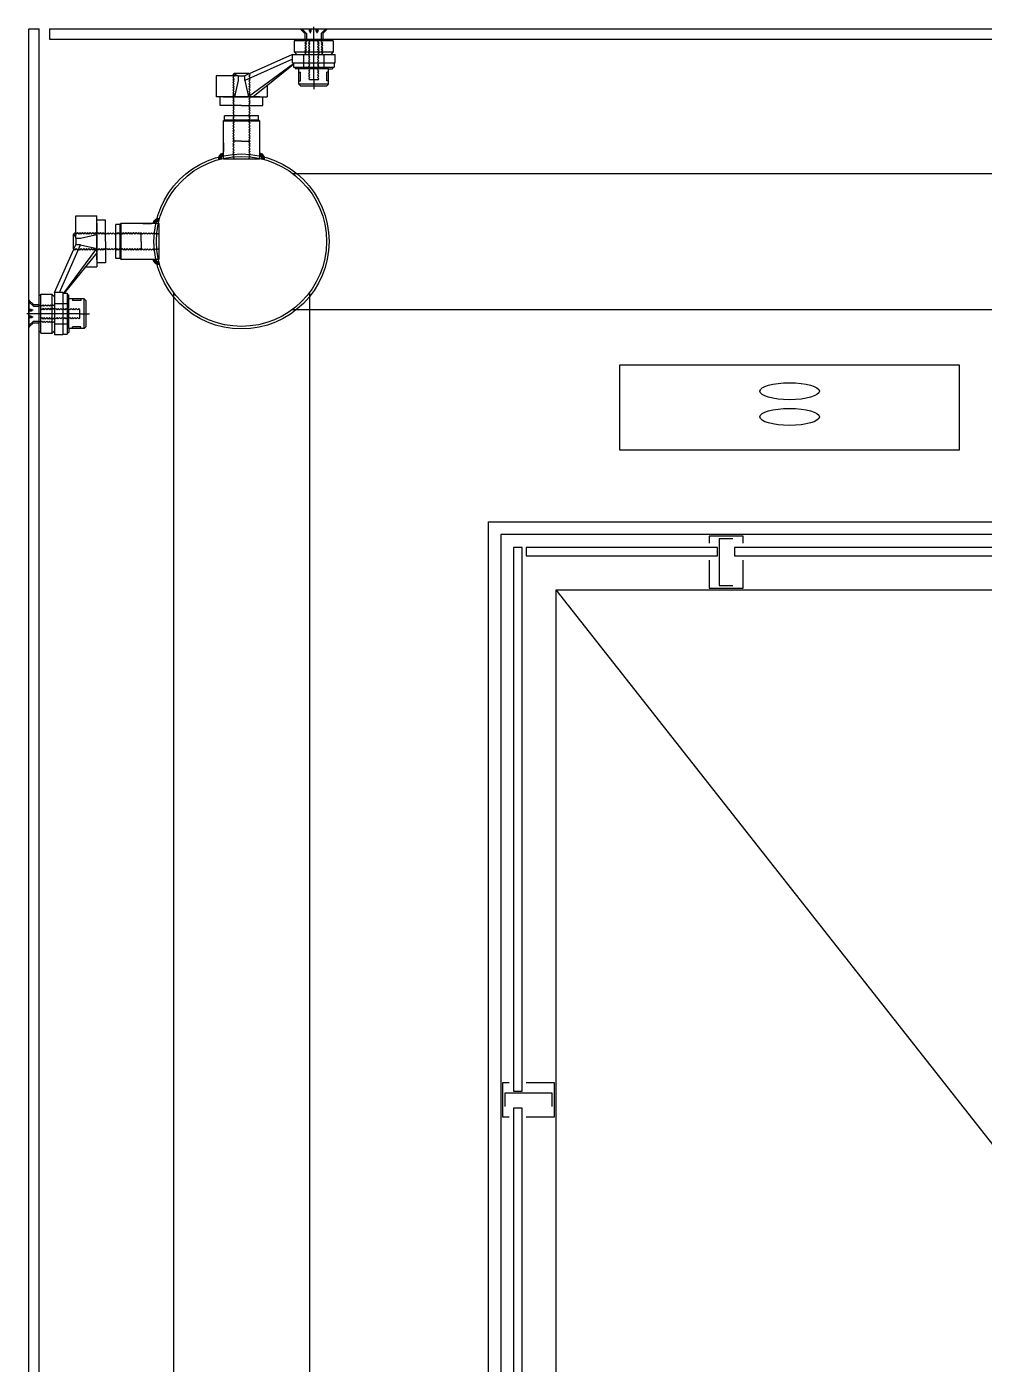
# Model space of a CAD drawing. Header units: millimetres. Extents: x -7448 to 427567, y 91657 to 341328.
# Drawn here: x 152180 to 153306, y 218621 to 220195 of the extents above; entities that cross this region are included whole.
import ezdxf

# ---------------------------------------------------------------- set-up
doc = ezdxf.new("R2010")
doc.units = ezdxf.units.MM
doc.header["$LTSCALE"] = 500
doc.header["$MEASUREMENT"] = 0
doc.linetypes.add('CENTER1', pattern=[8, 6, -1, 0, -1])
doc.linetypes.add('DASH_2', pattern=[34, 30, -1.5, 1, -1.5])
doc.layers.add('e-plan', color=9, linetype='CONTINUOUS')

# ---------------------------------------------------------------- blocks, each defined once
blk = doc.blocks.new('HYUN-1')
at = {"layer": 'e-plan', "linetype": 'Continuous'}
for p, q in [((68.2, 153), (101.8, 153)), ((74.3, 147.8), (69, 153)), ((74.3, 147.8), (74.3, 141)), ((76.3, 147.8), (76.3, 141)), ((80.3, 150), (81.7, 150)), ((88.3, 150), (89.7, 150)), ((93.8, 147.8), (93.8, 141)), ((95.8, 147.8), (101, 153)), ((95.8, 147.8), (95.8, 141)), ((63.5, 139), (62, 139)), ((62, 139), (62, 126)), ((62, 126), (93.8, 126)), ((63.5, 139), (63.5, 141)), ((75, 139), (63.5, 139)), ((79.2, 139), (75.3, 139)), ((90.5, 139), (79.5, 139)), ((94.8, 139), (90.8, 139)), ((93.8, 126), (108, 126)), ((108, 139), (95, 139)), ((106.5, 139), (106.5, 141)), ((108, 139), (108, 126)), ((60, 117.3), (3.9, 92.5)), ((61, 111.9), (8.3, 73)), ((60, 122.8), (9, 100.3)), ((13.3, 73), (61, 111.8)), ((60, 123), (76, 123)), ((60, 113), (60, 123)), ((60, 113), (110, 113)), ((61, 113), (61, 108)), ((76.3, 123), (80.2, 123)), ((80.5, 123), (93.8, 123)), ((94, 123), (110, 123)), ((109, 113), (109, 108)), ((110, 113), (110, 123)), ((-3.9, 98), (-30, 98)), ((-30, 98), (-30, 73)), ((-8.8, 100.2), (-3.9, 98)), ((8.7, 100.7), (-8.7, 100.7)), ((-3.9, 98), (3.9, 98)), ((-3.9, 98), (-3.9, 92.5)), ((8.8, 100.2), (3.9, 98)), ((3.9, 92.5), (3.9, 98)), ((61, 108), (109, 108)), ((63, 108), (63, 106)), ((67.5, 88), (67.5, 106)), ((69.5, 92), (69.5, 102)), ((100.5, 92), (100.5, 102)), ((102.5, 88), (102.5, 106)), ((107, 108), (107, 106)), ((-3.9, 92.5), (-8.2, 73)), ((3.9, 92.5), (8.3, 73)), ((30, 86.6), (30, 73)), ((67.5, 88), (69.5, 86)), ((69.5, 86), (100.5, 86)), ((100.5, 86), (102.5, 88)), ((0, 73), (-30, 73)), ((-10.3, 63), (-25, 63)), ((-21.5, 73), (0, 73)), ((-21.5, 73), (0, 73)), ((0, 63), (-10, 63)), ((0, 73), (30, 73)), ((21.5, 73), (0, 73)), ((0, 73), (21.5, 73)), ((0, 63), (10, 63)), ((10.3, 63), (25, 63)), ((-20, 45.9), (-20, 50.9)), ((-10.2, 50.9), (-20, 50.9)), ((9.9, 50.9), (-9.9, 50.9)), ((20, 50.9), (10.2, 50.9)), ((20, 45.9), (20, 50.9)), ((-20, 45.9), (-21, 44.9)), ((-21, 0), (-21, 44.9)), ((-21, 44.9), (21, 44.9)), ((20, 45.9), (-20, 45.9)), ((21, 44.9), (20, 45.9)), ((21, 44.9), (21, 0)), ((-21, 18.9), (-21, 8.9)), ((21, 9.2), (21, 0))]:
    blk.add_line(p, q, dxfattribs=at)
at = {"layer": 'e-plan', "linetype": 'CENTER1'}
for p, q in [((71, 153), (76.3, 147.8)), ((80, 150.3), (80, 153)), ((81, 148), (81, 153)), ((82, 150.3), (82, 153)), ((85, 93), (85, 155.6)), ((88, 150.3), (88, 153)), ((89, 148), (89, 153)), ((90, 150.3), (90, 153)), ((99, 153), (93.8, 147.8)), ((62, 126), (65, 123)), ((74.5, 136.5), (76, 138)), ((76, 135), (74.5, 136.5)), ((74.5, 133.5), (76, 135)), ((76, 132), (74.5, 133.5)), ((74.5, 130.5), (76, 132)), ((76, 129), (74.5, 130.5)), ((74.5, 127.5), (76, 129)), ((76, 126), (74.5, 127.5)), ((74.5, 124.5), (76, 126)), ((74.8, 139.5), (76.3, 141)), ((76.3, 138), (74.8, 139.5)), ((76.3, 138), (74.8, 139.5)), ((74.8, 136.5), (76.3, 138)), ((74.8, 136.5), (76.3, 138)), ((76.3, 135), (74.8, 136.5)), ((76.3, 135), (74.8, 136.5)), ((74.8, 133.5), (76.3, 135)), ((74.8, 133.5), (76.3, 135)), ((76.3, 132), (74.8, 133.5)), ((76.3, 132), (74.8, 133.5)), ((74.8, 130.5), (76.3, 132)), ((74.8, 130.5), (76.3, 132)), ((76.3, 129), (74.8, 130.5)), ((76.3, 129), (74.8, 130.5)), ((74.8, 127.5), (76.3, 129)), ((74.8, 127.5), (76.3, 129)), ((76.3, 126), (74.8, 127.5)), ((76.3, 126), (74.8, 127.5)), ((74.8, 124.5), (76.3, 126)), ((74.8, 124.5), (76.3, 126)), ((76, 138), (75, 139)), ((78.7, 136.5), (80.2, 138)), ((80.2, 135), (78.7, 136.5)), ((78.7, 133.5), (80.2, 135)), ((80.2, 132), (78.7, 133.5)), ((78.7, 130.5), (80.2, 132)), ((80.2, 129), (78.7, 130.5)), ((78.7, 127.5), (80.2, 129)), ((80.2, 126), (78.7, 127.5)), ((78.7, 124.5), (80.2, 126)), ((79, 136.5), (80.5, 138)), ((79, 136.5), (80.5, 138)), ((79, 136.5), (80.5, 138)), ((80.5, 135), (79, 136.5)), ((80.5, 135), (79, 136.5)), ((80.5, 135), (79, 136.5)), ((79, 133.5), (80.5, 135)), ((79, 133.5), (80.5, 135)), ((79, 133.5), (80.5, 135)), ((80.5, 132), (79, 133.5)), ((80.5, 132), (79, 133.5)), ((80.5, 132), (79, 133.5)), ((79, 130.5), (80.5, 132)), ((79, 130.5), (80.5, 132)), ((79, 130.5), (80.5, 132)), ((80.5, 129), (79, 130.5)), ((80.5, 129), (79, 130.5)), ((80.5, 129), (79, 130.5)), ((79, 127.5), (80.5, 129)), ((79, 127.5), (80.5, 129)), ((79, 127.5), (80.5, 129)), ((80.5, 126), (79, 127.5)), ((80.5, 126), (79, 127.5)), ((80.5, 126), (79, 127.5)), ((79, 124.5), (80.5, 126)), ((79, 124.5), (80.5, 126)), ((79, 124.5), (80.5, 126)), ((80.2, 138), (79.2, 139)), ((80.5, 138), (79.5, 139)), ((80.5, 138), (79.5, 139)), ((80.5, 138), (79.5, 139)), ((89.5, 138), (90.5, 139)), ((89.5, 138), (90.5, 139)), ((91, 136.5), (89.5, 138)), ((91, 136.5), (89.5, 138)), ((89.5, 135), (91, 136.5)), ((89.5, 135), (91, 136.5)), ((91, 133.5), (89.5, 135)), ((91, 133.5), (89.5, 135)), ((89.5, 132), (91, 133.5)), ((89.5, 132), (91, 133.5)), ((91, 130.5), (89.5, 132)), ((91, 130.5), (89.5, 132)), ((89.5, 129), (91, 130.5)), ((89.5, 129), (91, 130.5)), ((91, 127.5), (89.5, 129)), ((91, 127.5), (89.5, 129)), ((89.5, 126), (91, 127.5)), ((89.5, 126), (91, 127.5)), ((91, 124.5), (89.5, 126)), ((91, 124.5), (89.5, 126)), ((89.8, 138), (90.8, 139)), ((91.3, 136.5), (89.8, 138)), ((89.8, 135), (91.3, 136.5)), ((91.3, 133.5), (89.8, 135)), ((89.8, 132), (91.3, 133.5)), ((91.3, 130.5), (89.8, 132)), ((89.8, 129), (91.3, 130.5)), ((91.3, 127.5), (89.8, 129)), ((89.8, 126), (91.3, 127.5)), ((91.3, 124.5), (89.8, 126)), ((95.3, 139.5), (93.8, 141)), ((93.8, 138), (95.3, 139.5)), ((95.3, 136.5), (93.8, 138)), ((93.8, 135), (95.3, 136.5)), ((95.3, 133.5), (93.8, 135)), ((93.8, 132), (95.3, 133.5)), ((95.3, 130.5), (93.8, 132)), ((93.8, 129), (95.3, 130.5)), ((95.3, 127.5), (93.8, 129)), ((93.8, 126), (95.3, 127.5)), ((95.3, 124.5), (93.8, 126)), ((94, 138), (95, 139)), ((95.5, 136.5), (94, 138)), ((94, 135), (95.5, 136.5)), ((95.5, 133.5), (94, 135)), ((94, 132), (95.5, 133.5)), ((95.5, 130.5), (94, 132)), ((94, 129), (95.5, 130.5)), ((95.5, 127.5), (94, 129)), ((94, 126), (95.5, 127.5)), ((95.5, 124.5), (94, 126)), ((108, 126), (105, 123)), ((76, 123), (74.5, 124.5)), ((76.3, 123), (74.8, 124.5)), ((76.3, 123), (74.8, 124.5)), ((80.2, 123), (78.7, 124.5)), ((80.5, 123), (79, 124.5)), ((80.5, 123), (79, 124.5)), ((80.5, 123), (79, 124.5)), ((79, 121.5), (80.5, 123)), ((80.5, 120), (79, 121.5)), ((79, 118.5), (80.5, 120)), ((80.5, 117), (79, 118.5)), ((79, 115.5), (80.5, 117)), ((80.5, 114), (79, 115.5)), ((79, 112.5), (80.5, 114)), ((80.5, 111), (79, 112.5)), ((79, 109.5), (80.5, 111)), ((89.5, 123), (91, 124.5)), ((89.5, 123), (91, 124.5)), ((91, 121.5), (89.5, 123)), ((89.5, 120), (91, 121.5)), ((91, 118.5), (89.5, 120)), ((89.5, 117), (91, 118.5)), ((91, 115.5), (89.5, 117)), ((89.5, 114), (91, 115.5)), ((91, 112.5), (89.5, 114)), ((89.5, 111), (91, 112.5)), ((91, 109.5), (89.5, 111)), ((89.8, 123), (91.3, 124.5)), ((93.8, 123), (95.3, 124.5)), ((94, 123), (95.5, 124.5)), ((-10.3, 99), (-9, 100.3)), ((-8.8, 97.5), (-10.3, 99)), ((-10.3, 96), (-8.8, 97.5)), ((-8.8, 94.5), (-10.3, 96)), ((-10.3, 93), (-8.8, 94.5)), ((-10, 99), (-8.5, 100.5)), ((-10, 99), (-8.5, 100.5)), ((-8.5, 97.5), (-10, 99)), ((-8.5, 97.5), (-10, 99)), ((-10, 96), (-8.5, 97.5)), ((-10, 96), (-8.5, 97.5)), ((-8.5, 94.5), (-10, 96)), ((-8.5, 94.5), (-10, 96)), ((-10, 93), (-8.5, 94.5)), ((-10, 93), (-8.5, 94.5)), ((-8.5, 100.5), (-8.7, 100.7)), ((-8.5, 100.5), (-8.7, 100.7)), ((8.5, 100.5), (8.7, 100.7)), ((8.5, 100.5), (8.7, 100.7)), ((10, 99), (8.5, 100.5)), ((10, 99), (8.5, 100.5)), ((8.5, 97.5), (10, 99)), ((8.5, 97.5), (10, 99)), ((10, 96), (8.5, 97.5)), ((10, 96), (8.5, 97.5)), ((8.5, 94.5), (10, 96)), ((8.5, 94.5), (10, 96)), ((10, 93), (8.5, 94.5)), ((10, 93), (8.5, 94.5)), ((8.8, 97.5), (10.3, 99)), ((10.3, 96), (8.8, 97.5)), ((8.8, 94.5), (10.3, 96)), ((10.3, 93), (8.8, 94.5)), ((10.3, 99), (9, 100.3)), ((64.9, 106), (63, 106)), ((102.5, 106), (64.9, 106)), ((67.5, 102), (69.5, 102)), ((80.5, 108), (79, 109.5)), ((79, 106.5), (80.5, 108)), ((80.5, 105), (79, 106.5)), ((79, 103.5), (80.5, 105)), ((80.5, 102), (79, 103.5)), ((79, 100.5), (80.5, 102)), ((80.5, 99), (79, 100.5)), ((79, 97.5), (80.5, 99)), ((80.5, 96), (79, 97.5)), ((79, 94.5), (80.5, 96)), ((80.5, 93), (79, 94.5)), ((89.5, 108), (91, 109.5)), ((91, 106.5), (89.5, 108)), ((89.5, 105), (91, 106.5)), ((91, 103.5), (89.5, 105)), ((89.5, 102), (91, 103.5)), ((91, 100.5), (89.5, 102)), ((89.5, 99), (91, 100.5)), ((91, 97.5), (89.5, 99)), ((89.5, 96), (91, 97.5)), ((91, 94.5), (89.5, 96)), ((89.5, 93), (91, 94.5)), ((102.5, 102), (100.5, 102)), ((102.5, 106), (107, 106)), ((-8.8, 91.5), (-10.3, 93)), ((-10.3, 90), (-8.8, 91.5)), ((-8.8, 88.5), (-10.3, 90)), ((-10.3, 87), (-8.8, 88.5)), ((-8.8, 85.5), (-10.3, 87)), ((-10.3, 84), (-8.8, 85.5)), ((-8.8, 82.5), (-10.3, 84)), ((-10.3, 81), (-8.8, 82.5)), ((-8.8, 79.5), (-10.3, 81)), ((-10.3, 78), (-8.8, 79.5)), ((-8.5, 91.5), (-10, 93)), ((-8.5, 91.5), (-10, 93)), ((-10, 90), (-8.5, 91.5)), ((-10, 90), (-8.5, 91.5)), ((-8.5, 88.5), (-10, 90)), ((-8.5, 88.5), (-10, 90)), ((-10, 87), (-8.5, 88.5)), ((-8.5, 85.5), (-10, 87)), ((-10, 84), (-8.5, 85.5)), ((-8.5, 82.5), (-10, 84)), ((-10, 81), (-8.5, 82.5)), ((-8.5, 79.5), (-10, 81)), ((-10, 78), (-8.5, 79.5)), ((8.5, 91.5), (10, 93)), ((8.5, 91.5), (10, 93)), ((10, 90), (8.5, 91.5)), ((10, 90), (8.5, 91.5)), ((8.5, 88.5), (10, 90)), ((8.5, 88.5), (10, 90)), ((10, 87), (8.5, 88.5)), ((8.5, 85.5), (10, 87)), ((10, 84), (8.5, 85.5)), ((8.5, 82.5), (10, 84)), ((10, 81), (8.5, 82.5)), ((8.5, 79.5), (10, 81)), ((10, 78), (8.5, 79.5)), ((8.8, 91.5), (10.3, 93)), ((10.3, 90), (8.8, 91.5)), ((8.8, 88.5), (10.3, 90)), ((10.3, 87), (8.8, 88.5)), ((8.8, 85.5), (10.3, 87)), ((10.3, 84), (8.8, 85.5)), ((8.8, 82.5), (10.3, 84)), ((10.3, 81), (8.8, 82.5)), ((8.8, 79.5), (10.3, 81)), ((10.3, 78), (8.8, 79.5)), ((67.5, 92), (69.5, 92)), ((102.5, 88), (67.5, 88)), ((89.5, 93), (80.5, 93)), ((85, 93), (85, 82)), ((102.5, 92), (100.5, 92)), ((-8.8, 76.5), (-10.3, 78)), ((-10.3, 75), (-8.8, 76.5)), ((-8.8, 73.5), (-10.3, 75)), ((-10.3, 72), (-8.8, 73.5)), ((-8.8, 70.5), (-10.3, 72)), ((-10.3, 69), (-8.8, 70.5)), ((-8.8, 67.5), (-10.3, 69)), ((-10.3, 66), (-8.8, 67.5)), ((-8.8, 64.5), (-10.3, 66)), ((-10.3, 63), (-8.8, 64.5)), ((-8.5, 76.5), (-10, 78)), ((-10, 75), (-8.5, 76.5)), ((-8.5, 73.5), (-10, 75)), ((-10, 72), (-8.5, 73.5)), ((-8.5, 70.5), (-10, 72)), ((-10, 69), (-8.5, 70.5)), ((-8.5, 67.5), (-10, 69)), ((-10, 66), (-8.5, 67.5)), ((-8.5, 64.5), (-10, 66)), ((-10, 63), (-8.5, 64.5)), ((-10, 63), (-8.5, 64.5)), ((-10, 63), (-8.5, 64.5)), ((-8.5, 61.5), (-10, 63)), ((-8.5, 61.5), (-10, 63)), ((-8.5, 61.5), (-10, 63)), ((-8.8, 76.5), (-9.8, 77.5)), ((-8.5, 64.5), (-9.5, 65.5)), ((-8.5, 64.5), (-9.5, 65.5)), ((8.5, 76.5), (10, 78)), ((10, 75), (8.5, 76.5)), ((8.5, 73.5), (10, 75)), ((10, 72), (8.5, 73.5)), ((8.5, 70.5), (10, 72)), ((10, 69), (8.5, 70.5)), ((8.5, 67.5), (10, 69)), ((10, 66), (8.5, 67.5)), ((8.5, 64.5), (10, 66)), ((8.5, 64.5), (9.5, 65.5)), ((8.5, 64.5), (9.5, 65.5)), ((8.5, 64.5), (9.5, 65.5)), ((8.5, 64.5), (9.5, 65.5)), ((10, 63), (8.5, 64.5)), ((10, 63), (8.5, 64.5)), ((10, 63), (8.5, 64.5)), ((10, 63), (8.5, 64.5)), ((10, 63), (8.5, 64.5)), ((10, 63), (8.5, 64.5)), ((10, 63), (8.5, 64.5)), ((10, 63), (8.5, 64.5)), ((10, 63), (8.5, 64.5)), ((8.5, 61.5), (10, 63)), ((8.5, 61.5), (10, 63)), ((8.5, 61.5), (10, 63)), ((8.5, 61.5), (10, 63)), ((8.5, 61.5), (10, 63)), ((8.5, 61.5), (10, 63)), ((8.8, 76.5), (10.3, 78)), ((8.8, 76.5), (9.8, 77.5)), ((10.3, 75), (8.8, 76.5)), ((8.8, 73.5), (10.3, 75)), ((10.3, 72), (8.8, 73.5)), ((8.8, 70.5), (10.3, 72)), ((10.3, 69), (8.8, 70.5)), ((8.8, 67.5), (10.3, 69)), ((10.3, 66), (8.8, 67.5)), ((8.8, 64.5), (10.3, 66)), ((10.3, 63), (8.8, 64.5)), ((10.3, 63), (8.8, 64.5)), ((10.3, 63), (8.8, 64.5)), ((-10.3, 48), (-8.8, 49.5)), ((-8.8, 46.5), (-10.3, 48)), ((-8.8, 49.5), (-10.2, 50.9)), ((-10, 60), (-8.5, 61.5)), ((-10, 60), (-8.5, 61.5)), ((-10, 60), (-8.5, 61.5)), ((-8.5, 58.5), (-10, 60)), ((-8.5, 58.5), (-10, 60)), ((-10, 57), (-8.5, 58.5)), ((-10, 57), (-8.5, 58.5)), ((-8.5, 55.5), (-10, 57)), ((-8.5, 55.5), (-10, 57)), ((-10, 54), (-8.5, 55.5)), ((-10, 54), (-8.5, 55.5)), ((-8.5, 52.5), (-10, 54)), ((-8.5, 52.5), (-10, 54)), ((-10, 51), (-8.5, 52.5)), ((-10, 51), (-8.5, 52.5)), ((-8.5, 49.5), (-10, 51)), ((-8.5, 49.5), (-10, 51)), ((-10, 48), (-8.5, 49.5)), ((-8.5, 46.5), (-10, 48)), ((10, 60), (8.5, 61.5)), ((10, 60), (8.5, 61.5)), ((10, 60), (8.5, 61.5)), ((10, 60), (8.5, 61.5)), ((10, 60), (8.5, 61.5)), ((10, 60), (8.5, 61.5)), ((8.5, 58.5), (10, 60)), ((8.5, 58.5), (10, 60)), ((8.5, 58.5), (10, 60)), ((8.5, 58.5), (10, 60)), ((10, 57), (8.5, 58.5)), ((10, 57), (8.5, 58.5)), ((10, 57), (8.5, 58.5)), ((10, 57), (8.5, 58.5)), ((8.5, 55.5), (10, 57)), ((8.5, 55.5), (10, 57)), ((8.5, 55.5), (10, 57)), ((8.5, 55.5), (10, 57)), ((10, 54), (8.5, 55.5)), ((10, 54), (8.5, 55.5)), ((10, 54), (8.5, 55.5)), ((10, 54), (8.5, 55.5)), ((8.5, 52.5), (10, 54)), ((8.5, 52.5), (10, 54)), ((8.5, 52.5), (10, 54)), ((8.5, 52.5), (10, 54)), ((10, 51), (8.5, 52.5)), ((10, 51), (8.5, 52.5)), ((10, 51), (8.5, 52.5)), ((10, 51), (8.5, 52.5)), ((8.5, 49.5), (10, 51)), ((8.5, 49.5), (10, 51)), ((8.5, 49.5), (10, 51)), ((8.5, 49.5), (10, 51)), ((10, 48), (8.5, 49.5)), ((10, 48), (8.5, 49.5)), ((8.5, 46.5), (10, 48)), ((8.5, 46.5), (10, 48)), ((8.8, 49.5), (10.2, 50.9)), ((10.3, 48), (8.8, 49.5)), ((8.8, 46.5), (10.3, 48)), ((-10.3, 45), (-8.8, 46.5)), ((-8.8, 43.5), (-10.3, 45)), ((-10.3, 42), (-8.8, 43.5)), ((-8.8, 40.5), (-10.3, 42)), ((-10.3, 39), (-8.8, 40.5)), ((-8.8, 37.5), (-10.3, 39)), ((-10.3, 36), (-8.8, 37.5)), ((-8.8, 34.5), (-10.3, 36)), ((-10.3, 33), (-8.8, 34.5)), ((-8.8, 31.5), (-10.3, 33)), ((-10.3, 30), (-8.8, 31.5)), ((-10, 45), (-8.5, 46.5)), ((-8.5, 43.5), (-10, 45)), ((-10, 42), (-8.5, 43.5)), ((-8.5, 40.5), (-10, 42)), ((-10, 39), (-8.5, 40.5)), ((-8.5, 37.5), (-10, 39)), ((-10, 36), (-8.5, 37.5)), ((-8.5, 34.5), (-10, 36)), ((-10, 33), (-8.5, 34.5)), ((-8.5, 31.5), (-10, 33)), ((-10, 30), (-8.5, 31.5)), ((10, 45), (8.5, 46.5)), ((10, 45), (8.5, 46.5)), ((8.5, 43.5), (10, 45)), ((8.5, 43.5), (10, 45)), ((10, 42), (8.5, 43.5)), ((10, 42), (8.5, 43.5)), ((8.5, 40.5), (10, 42)), ((8.5, 40.5), (10, 42)), ((10, 39), (8.5, 40.5)), ((10, 39), (8.5, 40.5)), ((8.5, 37.5), (10, 39)), ((8.5, 37.5), (10, 39)), ((10, 36), (8.5, 37.5)), ((10, 36), (8.5, 37.5)), ((8.5, 34.5), (10, 36)), ((8.5, 34.5), (10, 36)), ((10, 33), (8.5, 34.5)), ((10, 33), (8.5, 34.5)), ((8.5, 31.5), (10, 33)), ((8.5, 31.5), (10, 33)), ((10, 30), (8.5, 31.5)), ((10, 30), (8.5, 31.5)), ((10.3, 45), (8.8, 46.5)), ((8.8, 43.5), (10.3, 45)), ((10.3, 42), (8.8, 43.5)), ((8.8, 40.5), (10.3, 42)), ((10.3, 39), (8.8, 40.5)), ((8.8, 37.5), (10.3, 39)), ((10.3, 36), (8.8, 37.5)), ((8.8, 34.5), (10.3, 36)), ((10.3, 33), (8.8, 34.5)), ((8.8, 31.5), (10.3, 33)), ((10.3, 30), (8.8, 31.5)), ((-8.8, 28.5), (-10.3, 30)), ((-10.3, 27), (-8.8, 28.5)), ((-8.8, 25.5), (-10.3, 27)), ((-10.3, 24), (-8.8, 25.5)), ((-8.8, 22.5), (-10.3, 24)), ((-10.3, 21), (-8.8, 22.5)), ((-10.3, 21), (-8.8, 19.5)), ((-8.8, 19.5), (-10.3, 18)), ((-10.3, 18), (-8.8, 16.5)), ((-8.8, 16.5), (-10.3, 15)), ((-8.5, 28.5), (-10, 30)), ((-10, 27), (-8.5, 28.5)), ((-8.5, 25.5), (-10, 27)), ((-10, 24), (-8.5, 25.5)), ((-8.5, 22.5), (-10, 24)), ((-10, 21), (-8.5, 22.5)), ((0, 21), (-10, 21)), ((0, 21), (10, 21)), ((8.5, 28.5), (10, 30)), ((8.5, 28.5), (10, 30)), ((10, 27), (8.5, 28.5)), ((10, 27), (8.5, 28.5)), ((8.5, 25.5), (10, 27)), ((8.5, 25.5), (10, 27)), ((10, 24), (8.5, 25.5)), ((10, 24), (8.5, 25.5)), ((8.5, 22.5), (10, 24)), ((8.5, 22.5), (10, 24)), ((10, 21), (8.5, 22.5)), ((10, 21), (8.5, 22.5)), ((8.8, 28.5), (10.3, 30)), ((10.3, 27), (8.8, 28.5)), ((8.8, 25.5), (10.3, 27)), ((10.3, 24), (8.8, 25.5)), ((8.8, 22.5), (10.3, 24)), ((10.3, 21), (8.8, 22.5)), ((10.3, 21), (8.8, 19.5)), ((8.8, 19.5), (10.3, 18)), ((10.3, 18), (8.8, 16.5)), ((8.8, 16.5), (10.3, 15)), ((-10.3, 15), (-8.8, 13.5)), ((-8.8, 13.5), (-10.3, 12)), ((-10.3, 12), (-8.8, 10.5)), ((-8.8, 10.5), (-10.3, 9)), ((-10.3, 9), (-8.8, 7.5)), ((-8.8, 7.5), (-10.3, 6)), ((-10.3, 6), (-8.8, 4.5)), ((-8.8, 4.5), (-10.3, 3)), ((-10.3, 3), (-8.8, 1.5)), ((-8.8, 1.5), (-10.3, 0)), ((10.3, 15), (8.8, 13.5)), ((8.8, 13.5), (10.3, 12)), ((10.3, 12), (8.8, 10.5)), ((8.8, 10.5), (10.3, 9)), ((10.3, 9), (8.8, 7.5)), ((8.8, 7.5), (10.3, 6)), ((10.3, 6), (8.8, 4.5)), ((8.8, 4.5), (10.3, 3)), ((10.3, 3), (8.8, 1.5)), ((8.8, 1.5), (10.3, 0))]:
    blk.add_line(p, q, dxfattribs=at)
at = {"layer": 'e-plan', "linetype": 'DASH_2'}
for p, q in [((73, 123), (73, 106)), ((97, 123), (97, 106)), ((-25, 63), (-25, 73)), ((25, 63), (25, 73))]:
    blk.add_line(p, q, dxfattribs=at)
at = {"layer": 'e-plan'}
blk.add_line((21, 0), (-21, 0), dxfattribs=at)
at = {"layer": 'e-plan', "linetype": 'CENTER1'}
for centre, start, end in [((80.3, 150.3), 180, 270), ((81.7, 150.3), 270, 0), ((88.3, 150.3), 180, 270), ((89.7, 150.3), 270, 0)]:
    blk.add_arc(centre, 0.3, start, end, dxfattribs=at)
at = {"layer": 'e-plan', "linetype": 'Continuous'}
for centre, radius, start, end in [((-21, 0.6), 6.11, 89.8114, 186.0131), ((-21, 0.6), 5.11, 89.8114, 187.1953), ((-21, 0.6), 4.11, 89.8114, 188.9587), ((-21, 0.6), 3.11, 89.8114, 191.8754), ((21, 0.6), 6.11, 353.9869, 90.1886), ((21, 0.6), 5.11, 352.8047, 90.1886), ((21, 0.6), 4.11, 351.0413, 90.1886), ((21, 0.6), 3.11, 348.1246, 90.1886)]:
    blk.add_arc(centre, radius, start, end, dxfattribs=at)

msp = doc.modelspace()

# ---------------------------------------------------------------- linework, layer by layer
at = {"layer": 'e-plan'}
for p, q in [((152182.2, 218490.4), (152182.2, 220191.9)), ((152182.2, 220191.9), (152194.2, 220191.9)), ((152194.2, 218490.4), (152194.2, 220191.9)), ((152206.2, 220191.9), (153621.2, 220191.9)), ((152206.2, 220191.9), (152206.2, 220179.9)), ((152206.2, 220179.9), (153621.2, 220179.9)), ((152492.2, 220021.9), (154762.2, 220021.9)), ((152352.2, 219881.9), (152352.2, 217106.8)), ((152512.2, 219881.9), (152512.2, 217106.8)), ((152492.2, 219861.9), (154762.2, 219861.9)), ((152802.2, 217631.9), (152802.2, 219531.9)), ((152802.2, 219531.9), (154302.2, 219531.9))]:
    msp.add_line(p, q, dxfattribs=at)
at = {"layer": 'e-plan', "linetype": 'Continuous'}
for p, q in [((152722.2, 219611.9), (152722.2, 217551.9)), ((152722.2, 219611.9), (154357.2, 219611.9)), ((152737.2, 219596.9), (152737.2, 217566.9)), ((154202.2, 219596.9), (152737.2, 219596.9))]:
    msp.add_line(p, q, dxfattribs=at)
at = {"layer": 'e-plan', "ltscale": 2}
msp.add_line((154297.2, 217631.9), (152802.2, 219531.9), dxfattribs=at)
at = {"layer": 'e-plan'}
for points in [[(153276.9, 219696.5), (153276.9, 219796.5), (152876.9, 219796.5), (152876.9, 219696.5)], [(152762.2, 218941.9), (152762.2, 219581.9), (152762.2, 219581.9), (152752.2, 219581.9), (152752.2, 218941.9), (152762.2, 218941.9)], [(152992.2, 219581.9), (152767.2, 219581.9), (152767.2, 219571.9), (152992.2, 219571.9), (152992.2, 219581.9)], [(153012.2, 219571.9), (153474.2, 219571.9), (153474.2, 219571.9), (153474.2, 219581.9), (153012.2, 219581.9), (153012.2, 219571.9)], [(152762.2, 218921.9), (152752.2, 218921.9), (152752.2, 218041.9), (152762.2, 218041.9), (152762.2, 218041.9), (152762.2, 218921.9)]]:
    msp.add_lwpolyline(points, close=True, dxfattribs=at)
for points in [[(153022.2, 219586.9), (153022.2, 219594.9), (152982.2, 219594.9), (152982.2, 219586.9)], [(153010.2, 219591.9), (152994.2, 219591.9), (152994.2, 219536.9), (153010.2, 219536.9)], [(152982.2, 219566.9), (152982.2, 219533.9), (153022.2, 219533.9), (153022.2, 219566.9)], [(152747.2, 218951.9), (152739.2, 218951.9), (152739.2, 218911.9), (152747.2, 218911.9)], [(152767.2, 218911.9), (152800.2, 218911.9), (152800.2, 218951.9), (152767.2, 218951.9)], [(152742.2, 218923.9), (152742.2, 218939.9), (152797.2, 218939.9), (152797.2, 218923.9)]]:
    msp.add_lwpolyline(points, dxfattribs=at)
for radius in [103, 100]:
    msp.add_circle((152432.2, 219941.9), radius, dxfattribs=at)
for centre in [(153076.9, 219765.7), (153076.9, 219735.4)]:
    msp.add_ellipse(centre, major_axis=(35, 0), ratio=0.285714, dxfattribs=at)

# ---------------------------------------------------------------- block references
msp.add_blockref('HYUN-1', (152432.2, 220038.9), dxfattribs=at)
at = {"layer": 'e-plan', "xscale": -1, "rotation": 90}
msp.add_blockref('HYUN-1', (152335.2, 219941.9), dxfattribs=at)

doc.saveas('drawing.dxf')
